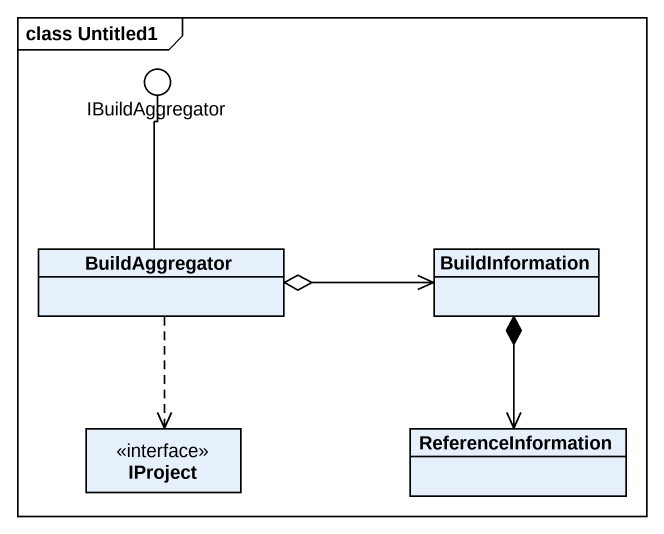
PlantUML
@startuml
mainframe class Untitled1
allowmixing
hide circle
hide empty members
() IBuildAggregator
class BuildAggregator
class BuildInformation
interface IProject
class ReferenceInformation
BuildAggregator -up- IBuildAggregator
BuildAggregator o-right-> BuildInformation
BuildAggregator ..> IProject
BuildInformation *--> ReferenceInformation
@enduml
